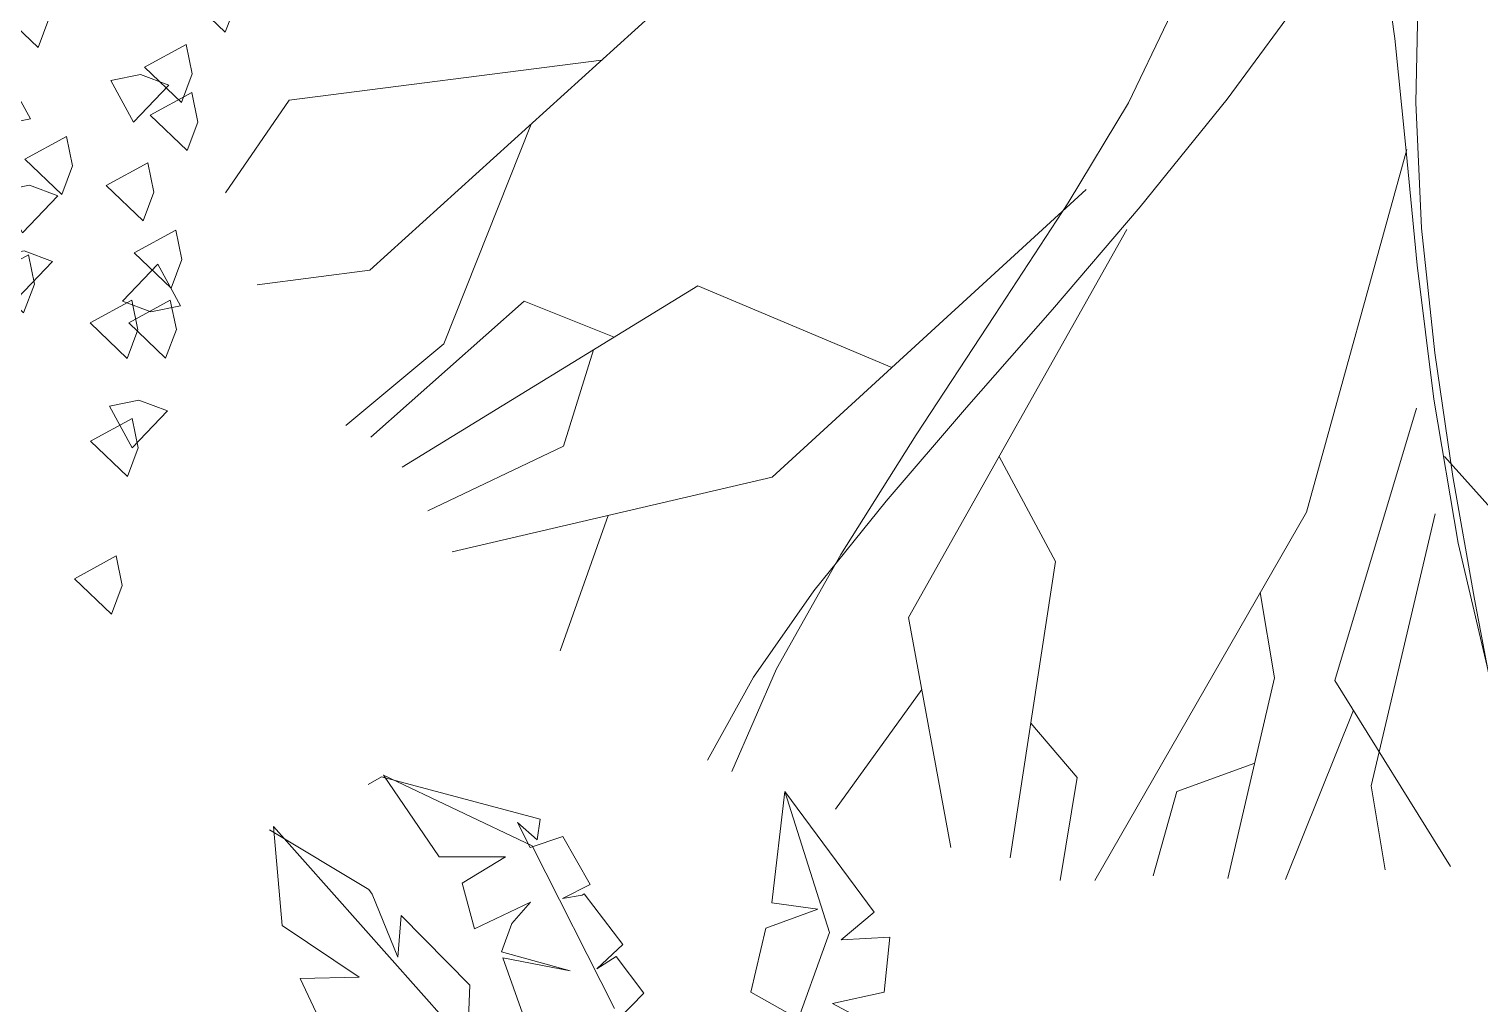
# Model space of a CAD drawing. Header units: metres. Extents: x 2 to 659295185, y -28 to 1124222152.
# Drawn here: x 658247.17 to 658247.722, y 1124144.944 to 1124145.315 of the extents above; entities that cross this region are included whole.
import ezdxf

# ---------------------------------------------------------------- set-up
doc = ezdxf.new("R2010")
doc.units = ezdxf.units.M
doc.header["$MEASUREMENT"] = 0
doc.linetypes.add('0', pattern=[0])
doc.layers.get('0').update_dxf_attribs({"linetype": 'CONTINUOUS'})
doc.layers.add('DPIC_Poligonal P2', color=7, linetype='CONTINUOUS', lineweight=50, true_color=0xcb6291)

# ---------------------------------------------------------------- blocks, each defined once
blk = doc.blocks.new('ARREGLO8')
at = {"color": 104, "linetype": 'Continuous', "lineweight": 0}
for points in [[(-0.14163, 0.35098), (-0.13918, 0.37677), (-0.15391, 0.37208), (-0.16374, 0.36036)], [(-0.26043, 0.29195), (-0.25797, 0.31774), (-0.27271, 0.31305), (-0.28253, 0.30132)], [(-0.29285, 0.28507), (-0.26706, 0.28261), (-0.27175, 0.29735), (-0.28348, 0.30717)], [(-0.36705, 0.21769), (-0.3646, 0.24348), (-0.37933, 0.23879), (-0.38916, 0.22707)], [(-0.29288, 0.19912), (-0.29042, 0.22491), (-0.30516, 0.22022), (-0.31498, 0.2085)], [(-0.32002, 0.16664), (-0.29423, 0.16418), (-0.29892, 0.17892), (-0.31065, 0.18874)], [(-0.34387, 0.14343), (-0.34142, 0.16922), (-0.35615, 0.16453), (-0.36598, 0.15281)]]:
    blk.add_lwpolyline(points, close=True, dxfattribs=at)
at = {"color": 40, "linetype": 'Continuous', "lineweight": 0}
for points in [[(-0.20136, 0.31403), (-0.1989, 0.33982), (-0.21364, 0.33513), (-0.22346, 0.32341)], [(-0.30798, 0.23977), (-0.30553, 0.26556), (-0.32026, 0.26087), (-0.33009, 0.24915)], [(-0.34971, 0.23513), (-0.34725, 0.26092), (-0.36199, 0.25623), (-0.37181, 0.24451)], [(-0.23381, 0.22121), (-0.23135, 0.247), (-0.24609, 0.24231), (-0.25591, 0.23059)]]:
    blk.add_lwpolyline(points, close=True, dxfattribs=at)
at = {"color": 213, "linetype": 'Continuous', "lineweight": 0}
for points in [[(-0.21177, 0.33266), (-0.23756, 0.33511), (-0.23287, 0.32038), (-0.22114, 0.31055)], [(-0.23497, 0.23994), (-0.26076, 0.24239), (-0.25607, 0.22766), (-0.24435, 0.21783)], [(-0.34172, 0.23067), (-0.36751, 0.23312), (-0.36282, 0.21838), (-0.3511, 0.20856)], [(-0.26282, 0.22139), (-0.28861, 0.22385), (-0.28392, 0.20911), (-0.2722, 0.19929)]]:
    blk.add_lwpolyline(points, close=True, dxfattribs=at)
at = {"color": 3, "linetype": 'Continuous', "lineweight": 0}
for points in [[(-0.24826, 0.27672), (-0.2458, 0.30251), (-0.26054, 0.29782), (-0.27037, 0.2861)], [(-0.28998, 0.27208), (-0.28753, 0.29787), (-0.30227, 0.29318), (-0.31209, 0.28146)], [(-0.40878, 0.21305), (-0.40632, 0.23884), (-0.42106, 0.23415), (-0.43088, 0.22242)]]:
    blk.add_lwpolyline(points, close=True, dxfattribs=at)
blk = doc.blocks.new('FRESNO2')
at = {"color": 104, "linetype": '0', "lineweight": 0}
for p, q in [((0.6193, 0.7652), (0.7044, 1.2605)), ((1.0309, 0.8549), (1.1564, 1.2033)), ((1.1325, 1.0135), (1.2291, 1.1206)), ((0.7051, 0.813), (1.1325, 1.0135)), ((1.0511, 0.9108), (1.3464, 0.9986)), ((1.0908, 0.7724), (1.4056, 0.9208)), ((0.5846, 0.6774), (1.0309, 0.8549)), ((1.2245, 0.8354), (1.344, 0.7622)), ((1.344, 0.7622), (1.4805, 0.8194)), ((0.9929, 0.6637), (1.0908, 0.7724)), ((0.8378, 0.6406), (1.548, 0.7466)), ((1.4298, 0.6156), (1.5845, 0.7011)), ((0.2517, 0.393), (0.8378, 0.6406)), ((1.4067, 0.4969), (1.4298, 0.6156)), ((1.1661, 0.3599), (1.6065, 0.6108)), ((1.3948, 0.2242), (1.6553, 0.5218)), ((1.086, 0.1751), (1.1661, 0.3599)), ((1.4763, 0.3173), (1.7254, 0.3286)), ((0.6514, 0.106), (1.3948, 0.2242)), ((0.6413, 0.0102), (1.3521, -0.104)), ((1.081, -0.0605), (1.1765, -0.4034)), ((1.3521, -0.104), (1.7868, -0.4498)), ((1.5747, -0.2812), (1.8046, -0.2026)), ((1.1765, -0.4034), (1.7269, -0.6045)), ((1.3704, -0.4742), (1.5299, -0.4131)), ((1.5299, -0.4131), (1.7578, -0.5252)), ((1.3323, -0.4603), (1.379, -0.6174)), ((1.379, -0.6174), (1.7198, -0.678)), ((1.1369, -0.7941), (1.5194, -0.6789)), ((1.5194, -0.6789), (1.7308, -0.7232)), ((0.5331, -0.6939), (1.4997, -0.8543)), ((0.978, -0.7677), (1.3589, -1.1395)), ((1.4997, -0.8543), (1.6374, -0.988)), ((1.3589, -1.1395), (1.5485, -1.1268))]:
    blk.add_line(p, q, dxfattribs=at)
at = {"color": 100, "linetype": '0', "lineweight": 0}
for points in [[(-0.0576, 0.057), (0.0135, 0.1518), (0.117, 0.2608), (0.2461, 0.3858), (0.3941, 0.5285), (0.5542, 0.6907), (0.7194, 0.8743), (0.8831, 1.081), (1.0384, 1.3126)], [(-0.175, 0.11), (0.009, 0.2262), (0.1801, 0.3555), (0.3405, 0.4954), (0.492, 0.6436), (0.6366, 0.7974), (0.7764, 0.9546), (0.9132, 1.1126), (1.049, 1.2689)], [(0.2479, -0.1048), (0.3331, -0.0585), (0.4819, -0.0249), (0.6778, 0.0001), (0.9041, 0.0211), (1.1445, 0.0423), (1.3823, 0.0681), (1.6011, 0.103), (1.7844, 0.1512)], [(0.1364, 0.0937), (0.3733, 0.1024), (0.6072, 0.1), (0.8356, 0.0912), (1.0555, 0.0803), (1.2642, 0.072), (1.4588, 0.0707), (1.6367, 0.081), (1.795, 0.1074)]]:
    blk.add_lwpolyline(points, dxfattribs=at)

msp = doc.modelspace()

# ---------------------------------------------------------------- linework, layer by layer
at = {"layer": 'DPIC_Poligonal P2', "color": 3, "lineweight": 9}
for p, q in [((658247.30414, 1124145.03021), (658247.29914, 1124145.02728)), ((658247.36459, 1124145.01412), (658247.30414, 1124145.03021)), ((658247.32609, 1124144.99973), (658247.30491, 1124145.0308)), ((658247.30491, 1124145.0308), (658247.36149, 1124145.00391)), ((658247.45761, 1124145.02469), (658247.45264, 1124144.98231)), ((658247.49156, 1124144.97868), (658247.45761, 1124145.02469)), ((658247.47451, 1124144.97097), (658247.45761, 1124145.02469)), ((658247.29936, 1124144.98729), (658247.26155, 1124145.0101)), ((658247.26308, 1124145.01126), (658247.32933, 1124144.93671)), ((658247.26637, 1124144.97359), (658247.26308, 1124145.01126)), ((658247.35595, 1124145.0128), (658247.36337, 1124145.0062)), ((658247.36073, 1124145.00333), (658247.35595, 1124145.0128)), ((658247.36337, 1124145.0062), (658247.36459, 1124145.01412)), ((658247.37319, 1124145.00755), (658247.36073, 1124145.00333)), ((658247.36149, 1124145.00391), (658247.39276, 1124144.94208)), ((658247.38351, 1124144.9892), (658247.37319, 1124145.00755)), ((658247.3514, 1124144.99974), (658247.32609, 1124144.99973)), ((658247.33484, 1124144.98978), (658247.3514, 1124144.99974)), ((658247.30062, 1124144.98563), (658247.29936, 1124144.98729)), ((658247.33958, 1124144.97243), (658247.33484, 1124144.98978)), ((658247.37308, 1124144.98389), (658247.38351, 1124144.9892)), ((658247.31041, 1124144.96163), (658247.30062, 1124144.98563)), ((658247.36088, 1124144.98249), (658247.33958, 1124144.97243)), ((658247.35373, 1124144.97444), (658247.36088, 1124144.98249)), ((658247.38053, 1124144.98518), (658247.37308, 1124144.98389)), ((658247.3813, 1124144.98576), (658247.38053, 1124144.98518)), ((658247.39601, 1124144.96638), (658247.3813, 1124144.98576)), ((658247.45264, 1124144.98231), (658247.47015, 1124144.97989)), ((658247.31167, 1124144.97743), (658247.31041, 1124144.96163)), ((658247.33778, 1124144.95098), (658247.31167, 1124144.97743)), ((658247.47015, 1124144.97989), (658247.45031, 1124144.97268)), ((658247.47898, 1124144.96826), (658247.49156, 1124144.97868)), ((658247.29573, 1124144.95397), (658247.26637, 1124144.97359)), ((658247.34987, 1124144.96365), (658247.35373, 1124144.97444)), ((658247.45031, 1124144.97268), (658247.44468, 1124144.94833)), ((658247.45202, 1124144.9085), (658247.47451, 1124144.97097)), ((658247.38615, 1124144.95714), (658247.39601, 1124144.96638)), ((658247.49752, 1124144.96924), (658247.47898, 1124144.96826)), ((658247.4953, 1124144.94835), (658247.49752, 1124144.96924)), ((658247.3759, 1124144.95635), (658247.34987, 1124144.96365)), ((658247.35988, 1124144.93458), (658247.35036, 1124144.9614)), ((658247.35036, 1124144.9614), (658247.3759, 1124144.95635)), ((658247.39345, 1124144.96182), (658247.38615, 1124144.95714)), ((658247.40397, 1124144.94797), (658247.39345, 1124144.96182)), ((658247.27321, 1124144.95346), (658247.29573, 1124144.95397)), ((658247.2872, 1124144.92392), (658247.27321, 1124144.95346)), ((658247.33671, 1124144.92223), (658247.33778, 1124144.95098)), ((658247.44468, 1124144.94833), (658247.46376, 1124144.93749)), ((658247.47573, 1124144.94396), (658247.4953, 1124144.94835)), ((658247.39452, 1124144.93818), (658247.40397, 1124144.94797)), ((658247.49802, 1124144.93207), (658247.47573, 1124144.94396))]:
    msp.add_line(p, q, dxfattribs=at)

# ---------------------------------------------------------------- block references
at = {"layer": 'DPIC_Poligonal P2', "lineweight": 9}
for name, p, xscale, yscale, zscale, rotation in [('FRESNO2', (658247.65994, 1124145.36814), 0.2249999998598251, 0.2249999998598251, 0.2249999998598251, 231.6262079497386), ('ARREGLO8', (658246.91517, 1124145.18573), 0.7500000000435973, 0.7500000000435973, 0.7500000000435973, 231.6262079768598)]:
    msp.add_blockref(name, p, dxfattribs=dict(at, xscale=xscale, yscale=yscale, zscale=zscale, rotation=rotation))

doc.saveas('drawing.dxf')
